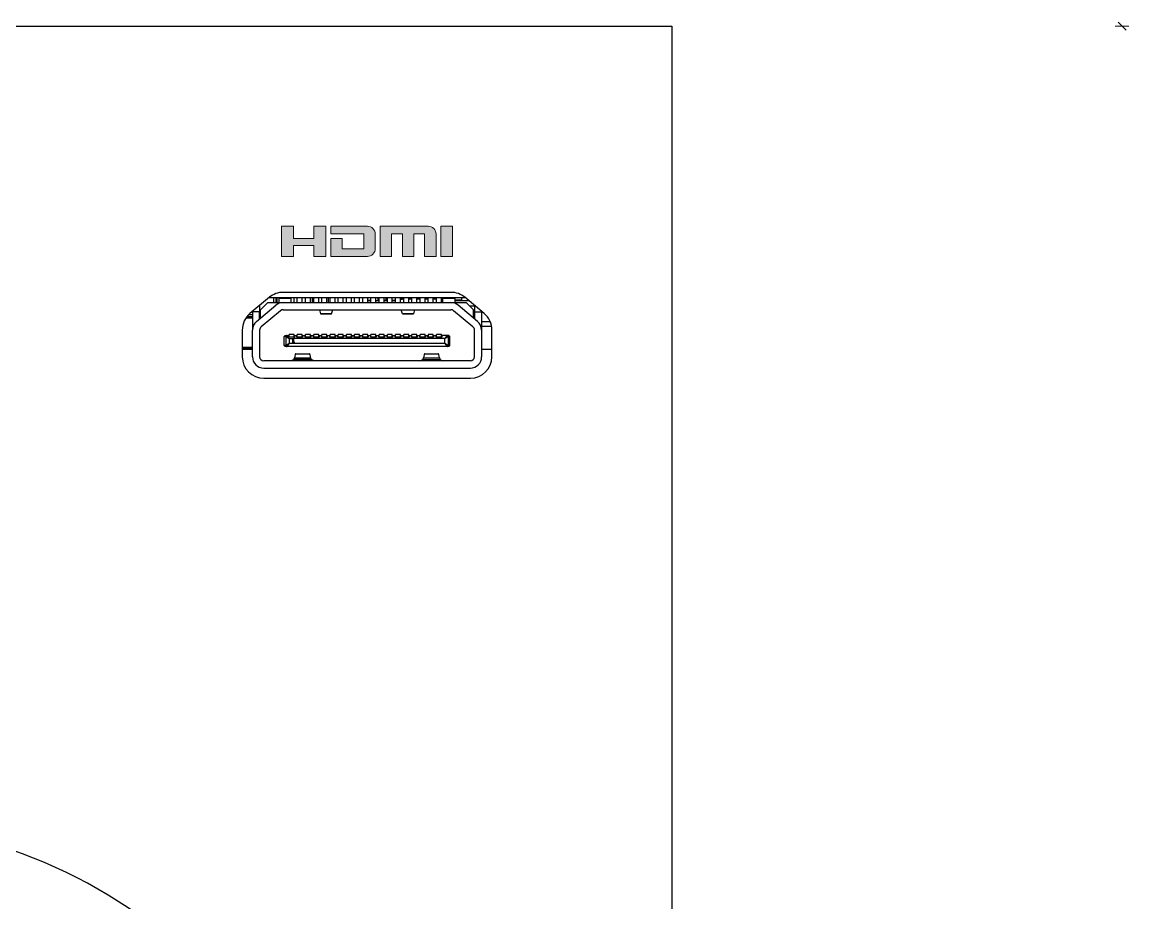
# Model space of a CAD drawing. Header units: inches. Extents: x 59 to 754, y 172 to 990.
# Drawn here: x 535.6 to 740, y 751.9 to 914.6 of the extents above; entities that cross this region are included whole.
import ezdxf

# ---------------------------------------------------------------- set-up
doc = ezdxf.new("R2010")
doc.units = ezdxf.units.IN
doc.header["$MEASUREMENT"] = 0
doc.layers.add('svg15406', color=7, linetype='Continuous')

# ---------------------------------------------------------------- blocks, each defined once
blk = doc.blocks.new('block 24')
at = {"layer": 'svg15406', "true_color": 0xffffff}
h = blk.add_hatch(color=7, dxfattribs=at)
h.dxf.hatch_style = 2
h.paths.add_polyline_path([(589.49, 876.88), (591.7, 876.88), (591.7, 871.31), (589.49, 871.31), (589.49, 873.3), (585.69, 873.3), (585.69, 871.31), (583.51, 871.31), (583.51, 876.88), (585.69, 876.88), (585.69, 874.6), (589.49, 874.6)])
h = blk.add_hatch(color=7, dxfattribs=at)
h.dxf.hatch_style = 2
edge = h.paths.add_edge_path()
edge.add_spline(control_points=[(600.82, 875.41), (600.82, 875.41), (600.82, 872.77), (600.82, 872.77), (600.82, 872.36), (600.68, 872.02), (600.39, 871.73), (600.1, 871.45), (599.76, 871.31), (599.36, 871.31), (599.36, 871.31), (592.62, 871.31), (592.62, 871.31), (592.62, 871.31), (592.61, 874.6), (592.61, 874.6), (592.61, 874.6), (594.72, 874.6), (594.72, 874.6), (594.72, 874.6), (594.73, 872.69), (594.73, 872.69), (594.73, 872.69), (598.71, 872.69), (598.71, 872.69), (598.71, 872.69), (598.71, 875.49), (598.71, 875.49), (598.71, 875.49), (592.61, 875.49), (592.61, 875.49), (592.61, 875.49), (592.62, 876.88), (592.62, 876.88), (592.62, 876.88), (599.36, 876.88), (599.36, 876.88), (599.76, 876.88), (600.1, 876.73), (600.39, 876.45), (600.68, 876.16), (600.82, 875.82), (600.82, 875.41), (600.82, 875.41), (600.82, 875.41), (600.82, 875.41)], knot_values=[0, 0, 0, 0, 1, 1, 1, 2, 2, 2, 3, 3, 3, 4, 4, 4, 5, 5, 5, 6, 6, 6, 7, 7, 7, 8, 8, 8, 9, 9, 9, 10, 10, 10, 11, 11, 11, 12, 12, 12, 13, 13, 13, 14, 14, 14, 15, 15, 15, 15], degree=3, periodic=1)
h = blk.add_hatch(color=7, dxfattribs=at)
h.dxf.hatch_style = 2
edge = h.paths.add_edge_path()
edge.add_spline(control_points=[(612.04, 875.41), (612.04, 875.41), (612.04, 871.31), (612.04, 871.31), (612.04, 871.31), (609.93, 871.31), (609.93, 871.31), (609.93, 871.31), (609.93, 875.49), (609.93, 875.49), (609.93, 875.49), (607.92, 875.49), (607.92, 875.49), (607.92, 875.49), (607.92, 871.31), (607.92, 871.31), (607.92, 871.31), (605.82, 871.31), (605.82, 871.31), (605.82, 871.31), (605.82, 875.49), (605.82, 875.49), (605.82, 875.49), (603.81, 875.49), (603.81, 875.49), (603.81, 875.49), (603.81, 871.31), (603.81, 871.31), (603.81, 871.31), (601.7, 871.31), (601.7, 871.31), (601.7, 871.31), (601.7, 876.88), (601.7, 876.88), (601.7, 876.88), (610.58, 876.88), (610.58, 876.88), (610.98, 876.88), (611.33, 876.73), (611.61, 876.45), (611.9, 876.16), (612.04, 875.82), (612.04, 875.41), (612.04, 875.41), (612.04, 875.41), (612.04, 875.41)], knot_values=[0, 0, 0, 0, 1, 1, 1, 2, 2, 2, 3, 3, 3, 4, 4, 4, 5, 5, 5, 6, 6, 6, 7, 7, 7, 8, 8, 8, 9, 9, 9, 10, 10, 10, 11, 11, 11, 12, 12, 12, 13, 13, 13, 14, 14, 14, 15, 15, 15, 15], degree=3, periodic=1)
h = blk.add_hatch(color=7, dxfattribs=at)
h.dxf.hatch_style = 2
h.paths.add_polyline_path([(615.11, 873.3), (615.11, 871.31), (612.93, 871.31), (612.93, 876.88), (615.11, 876.88), (615.11, 874.6), (615.1, 873.85)])
at = {"layer": 'svg15406', "lineweight": 0}
for points in [[(589.49, 876.88), (591.7, 876.88), (591.7, 871.31), (589.49, 871.31), (589.49, 873.3), (585.69, 873.3), (585.69, 871.31), (583.51, 871.31), (583.51, 876.88), (585.69, 876.88), (585.69, 874.6), (589.49, 874.6), (589.49, 876.88)], [(615.11, 873.3), (615.11, 871.31), (612.93, 871.31), (612.93, 876.88), (615.11, 876.88), (615.11, 874.6), (615.1, 873.85), (615.11, 873.3)]]:
    blk.add_lwpolyline(points, dxfattribs=at)
for points in [[(600.82, 875.41), (600.82, 875.41), (600.82, 872.77), (600.82, 872.77), (600.82, 872.36), (600.68, 872.02), (600.39, 871.73), (600.1, 871.45), (599.76, 871.31), (599.36, 871.31), (599.36, 871.31), (592.62, 871.31), (592.62, 871.31), (592.62, 871.31), (592.61, 874.6), (592.61, 874.6), (592.61, 874.6), (594.72, 874.6), (594.72, 874.6), (594.72, 874.6), (594.73, 872.69), (594.73, 872.69), (594.73, 872.69), (598.71, 872.69), (598.71, 872.69), (598.71, 872.69), (598.71, 875.49), (598.71, 875.49), (598.71, 875.49), (592.61, 875.49), (592.61, 875.49), (592.61, 875.49), (592.62, 876.88), (592.62, 876.88), (592.62, 876.88), (599.36, 876.88), (599.36, 876.88), (599.76, 876.88), (600.1, 876.73), (600.39, 876.45), (600.68, 876.16), (600.82, 875.82), (600.82, 875.41), (600.82, 875.41), (600.82, 875.41), (600.82, 875.41)], [(612.04, 875.41), (612.04, 875.41), (612.04, 871.31), (612.04, 871.31), (612.04, 871.31), (609.93, 871.31), (609.93, 871.31), (609.93, 871.31), (609.93, 875.49), (609.93, 875.49), (609.93, 875.49), (607.92, 875.49), (607.92, 875.49), (607.92, 875.49), (607.92, 871.31), (607.92, 871.31), (607.92, 871.31), (605.82, 871.31), (605.82, 871.31), (605.82, 871.31), (605.82, 875.49), (605.82, 875.49), (605.82, 875.49), (603.81, 875.49), (603.81, 875.49), (603.81, 875.49), (603.81, 871.31), (603.81, 871.31), (603.81, 871.31), (601.7, 871.31), (601.7, 871.31), (601.7, 871.31), (601.7, 876.88), (601.7, 876.88), (601.7, 876.88), (610.58, 876.88), (610.58, 876.88), (610.98, 876.88), (611.33, 876.73), (611.61, 876.45), (611.9, 876.16), (612.04, 875.82), (612.04, 875.41), (612.04, 875.41), (612.04, 875.41), (612.04, 875.41)]]:
    blk.add_open_spline(points, degree=3, knots=[0, 0, 0, 0, 1, 1, 1, 2, 2, 2, 3, 3, 3, 4, 4, 4, 5, 5, 5, 6, 6, 6, 7, 7, 7, 8, 8, 8, 9, 9, 9, 10, 10, 10, 11, 11, 11, 12, 12, 12, 13, 13, 13, 14, 14, 14, 15, 15, 15, 15], dxfattribs=at)
blk = doc.blocks.new('block 23')
at = {"layer": 'svg15406'}
blk.add_blockref('block 24', (0, 0), dxfattribs=at)

msp = doc.modelspace()

# ---------------------------------------------------------------- linework, layer by layer
at = {"layer": 'svg15406', "color": 7, "lineweight": 30, "true_color": 0xffffff}
for points in [[(353.26, 913.84), (655.62, 913.84)], [(655.62, 913.84), (655.62, 460.3)], [(581.26, 863.75), (577.67, 860.75)], [(580.97, 862.78), (579.64, 861.46)], [(580.97, 862.78), (583.79, 862.78)], [(581.23, 863.73), (617.38, 863.73)], [(582.11, 862.78), (582.11, 863.73)], [(582.49, 862.78), (582.49, 863.73)], [(582.7, 862.78), (582.7, 863.73)], [(583.05, 862.78), (583.05, 863.54)], [(585.31, 863.54), (583.05, 863.54)], [(583.79, 862.78), (614.8, 862.78)], [(614.81, 864.67), (583.8, 864.67)], [(584.91, 863.54), (584.91, 863.73)], [(585.31, 862.78), (585.31, 863.54)], [(585.83, 862.78), (585.83, 863.73)], [(586.42, 862.78), (586.42, 863.73)], [(587.34, 862.78), (587.34, 863.73)], [(587.93, 862.78), (587.93, 863.73)], [(588.86, 862.78), (588.86, 863.73)], [(589.21, 862.78), (589.21, 863.73)], [(589.21, 862.78), (589.21, 863.63)], [(589.21, 863.63), (589.21, 863.63)], [(589.44, 862.78), (589.44, 863.73)], [(590.37, 862.78), (590.37, 863.73)], [(590.41, 862.78), (590.41, 863.73)], [(590.95, 862.78), (590.95, 863.73)], [(591.88, 862.78), (591.88, 863.73)], [(592.17, 862.78), (592.17, 863.73)], [(592.17, 862.78), (592.17, 863.63)], [(592.17, 863.63), (592.17, 863.63)], [(592.47, 862.78), (592.47, 863.73)], [(593.39, 862.78), (593.39, 863.73)], [(593.98, 862.78), (593.98, 863.73)], [(594.9, 862.78), (594.9, 863.73)], [(595.49, 862.78), (595.49, 863.73)], [(596.42, 862.78), (596.42, 863.73)], [(597, 862.78), (597, 863.73)], [(597.93, 862.78), (597.93, 863.73)], [(598.51, 862.78), (598.51, 863.73)], [(599.44, 862.78), (599.44, 863.73)], [(600.03, 863.16), (599.44, 863.16)], [(600.03, 863.08), (599.44, 863.08)], [(600.03, 862.78), (600.03, 863.73)], [(600.95, 862.78), (600.95, 863.73)], [(600.95, 863.16), (601.31, 863.16)], [(601.54, 863.08), (600.95, 863.08)], [(601.31, 863.73), (601.31, 863.24)], [(601.31, 863.24), (601.54, 863.24)], [(601.31, 863.08), (601.31, 863.24)], [(601.54, 862.78), (601.54, 863.73)], [(602.46, 862.78), (602.46, 863.73)], [(602.46, 863.24), (602.82, 863.24)], [(603.05, 863.08), (602.46, 863.08)], [(602.82, 863.24), (602.82, 863.73)], [(602.82, 863.08), (602.82, 863.24)], [(602.82, 863.16), (603.05, 863.16)], [(603.05, 862.78), (603.05, 863.73)], [(603.97, 862.78), (603.97, 863.73)], [(604.56, 863.16), (603.97, 863.16)], [(604.56, 863.08), (603.97, 863.08)], [(604.56, 862.78), (604.56, 863.73)], [(605.49, 862.78), (605.49, 863.73)], [(605.81, 863.42), (605.61, 863.41), (605.49, 863.38), (605.81, 863.42)], [(606.07, 863.42), (605.81, 863.42)], [(606.07, 862.78), (606.07, 863.73)], [(607, 862.78), (607, 863.73)], [(607.58, 863.42), (607, 863.42)], [(607.58, 862.78), (607.58, 863.73)], [(608.51, 862.78), (608.51, 863.73)], [(609.1, 863.42), (608.51, 863.42)], [(609.1, 862.78), (609.1, 863.73)], [(610.02, 862.78), (610.02, 863.73)], [(610.61, 863.42), (610.02, 863.42)], [(610.61, 862.78), (610.61, 863.73)], [(611.53, 862.78), (611.53, 863.73)], [(612.05, 863.42), (611.53, 863.42)], [(612.12, 863.42), (612.05, 863.42)], [(612.12, 862.78), (612.12, 863.73)], [(613.05, 862.78), (613.05, 863.73)], [(613.28, 863.08), (613.05, 863.08)], [(613.28, 862.78), (613.28, 863.54)], [(615.55, 863.54), (613.28, 863.54)], [(614.8, 862.78), (617.63, 862.78)], [(615.3, 863.73), (615.3, 863.54)], [(615.55, 862.78), (615.55, 863.54)], [(616.81, 863.24), (615.55, 863.24)], [(618.15, 863.08), (615.55, 863.08)], [(616.81, 863.24), (616.81, 863.73)], [(616.81, 863.08), (616.81, 863.24)], [(620.94, 860.75), (617.36, 863.75)], [(617.63, 862.78), (618.95, 861.46)], [(578.07, 861.08), (578.13, 861.08)], [(578.13, 861.08), (578.13, 861.13)], [(579.46, 861.08), (578.13, 861.08)], [(578.13, 861.08), (578.13, 857.7)], [(578.88, 859.3), (582.46, 862.3)], [(579.46, 862.24), (579.46, 861.08)], [(579.46, 859.78), (579.46, 861.08)], [(579.46, 861.08), (579.64, 861.08)], [(579.64, 859.94), (579.64, 861.46)], [(583.31, 861.28), (579.73, 858.28)], [(583.79, 861.46), (614.8, 861.46)], [(590.51, 861.46), (590.73, 860.72)], [(592.75, 860.72), (590.73, 860.72)], [(590.74, 860.7), (592.74, 860.7)], [(592.75, 860.72), (592.97, 861.46)], [(605.85, 860.72), (605.63, 861.46)], [(607.87, 860.72), (605.85, 860.72)], [(605.86, 860.7), (607.86, 860.7)], [(608.09, 861.46), (607.87, 860.72)], [(618.87, 858.28), (615.29, 861.28)], [(619.72, 859.3), (616.14, 862.3)], [(619.14, 862.14), (618.27, 862.14)], [(618.95, 859.94), (618.95, 861.46)], [(619.14, 862.26), (619.14, 861.08)], [(619.14, 861.08), (620.46, 861.08)], [(619.14, 861.08), (619.14, 859.78)], [(620.46, 861.15), (620.46, 861.08)], [(620.46, 861.08), (620.46, 857.7)], [(576.95, 859.95), (578.13, 859.95)], [(578.13, 860.51), (577.42, 860.51)], [(579.64, 860.51), (579.46, 860.51)], [(579.46, 859.95), (579.64, 859.95)], [(576.25, 857.7), (576.25, 852.77)], [(578.13, 852.77), (578.13, 857.7)], [(579.46, 857.7), (579.46, 852.77)], [(583.99, 856.51), (584.18, 856.7)], [(584.18, 856.7), (584.52, 856.7)], [(584.52, 856.7), (584.45, 856.68)], [(584.45, 856.68), (584.49, 856.69), (584.52, 856.7), (584.45, 856.68)], [(584.52, 856.7), (584.85, 856.7)], [(584.85, 856.39), (584.85, 856.7)], [(584.91, 856.39), (584.91, 856.85)], [(585.83, 856.85), (584.91, 856.85)], [(585.83, 856.39), (585.83, 856.85)], [(585.89, 856.7), (585.89, 856.39)], [(585.89, 856.7), (586.36, 856.7)], [(586.36, 856.39), (586.36, 856.7)], [(586.42, 856.39), (586.42, 856.85)], [(587.34, 856.85), (586.42, 856.85)], [(587.34, 856.39), (587.34, 856.85)], [(587.4, 856.7), (587.4, 856.39)], [(587.4, 856.7), (587.87, 856.7)], [(587.87, 856.39), (587.87, 856.7)], [(587.93, 856.39), (587.93, 856.85)], [(588.86, 856.85), (587.93, 856.85)], [(588.86, 856.39), (588.86, 856.85)], [(588.91, 856.7), (588.91, 856.39)], [(588.91, 856.7), (589.39, 856.7)], [(589.39, 856.39), (589.39, 856.7)], [(589.44, 856.39), (589.44, 856.85)], [(590.37, 856.85), (589.44, 856.85)], [(590.37, 856.39), (590.37, 856.85)], [(590.43, 856.7), (590.43, 856.39)], [(590.43, 856.7), (590.9, 856.7)], [(590.9, 856.39), (590.9, 856.7)], [(591.88, 856.85), (590.95, 856.85)], [(590.95, 856.39), (590.95, 856.85)], [(591.88, 856.39), (591.88, 856.85)], [(591.94, 856.7), (591.94, 856.39)], [(591.94, 856.7), (592.41, 856.7)], [(592.41, 856.39), (592.41, 856.7)], [(593.39, 856.85), (592.47, 856.85)], [(592.47, 856.39), (592.47, 856.85)], [(593.39, 856.39), (593.39, 856.85)], [(593.45, 856.7), (593.45, 856.39)], [(593.45, 856.7), (593.92, 856.7)], [(593.92, 856.39), (593.92, 856.7)], [(593.98, 856.39), (593.98, 856.85)], [(594.9, 856.85), (593.98, 856.85)], [(594.9, 856.39), (594.9, 856.85)], [(594.96, 856.7), (594.96, 856.39)], [(594.96, 856.7), (595.43, 856.7)], [(595.43, 856.39), (595.43, 856.7)], [(596.42, 856.85), (595.49, 856.85)], [(595.49, 856.39), (595.49, 856.85)], [(596.42, 856.39), (596.42, 856.85)], [(596.47, 856.7), (596.47, 856.39)], [(596.47, 856.7), (596.94, 856.7)], [(596.94, 856.39), (596.94, 856.7)], [(597.93, 856.85), (597, 856.85)], [(597, 856.39), (597, 856.85)], [(597.93, 856.39), (597.93, 856.85)], [(597.98, 856.7), (597.98, 856.39)], [(597.98, 856.7), (598.46, 856.7)], [(598.46, 856.39), (598.46, 856.7)], [(599.44, 856.85), (598.51, 856.85)], [(598.51, 856.39), (598.51, 856.85)], [(599.44, 856.39), (599.44, 856.85)], [(599.5, 856.7), (599.5, 856.39)], [(599.5, 856.7), (599.97, 856.7)], [(599.97, 856.39), (599.97, 856.7)], [(600.95, 856.85), (600.03, 856.85)], [(600.03, 856.39), (600.03, 856.85)], [(600.95, 856.39), (600.95, 856.85)], [(601.01, 856.7), (601.01, 856.39)], [(601.01, 856.7), (601.48, 856.7)], [(601.48, 856.39), (601.48, 856.7)], [(602.46, 856.85), (601.54, 856.85)], [(601.54, 856.39), (601.54, 856.85)], [(602.46, 856.39), (602.46, 856.85)], [(602.52, 856.7), (602.52, 856.39)], [(602.52, 856.7), (602.99, 856.7)], [(602.99, 856.39), (602.99, 856.7)], [(603.05, 856.39), (603.05, 856.85)], [(603.97, 856.85), (603.05, 856.85)], [(603.97, 856.39), (603.97, 856.85)], [(604.03, 856.7), (604.03, 856.39)], [(604.03, 856.7), (604.5, 856.7)], [(604.5, 856.39), (604.5, 856.7)], [(604.56, 856.39), (604.56, 856.85)], [(605.49, 856.85), (604.56, 856.85)], [(605.49, 856.39), (605.49, 856.85)], [(605.54, 856.7), (605.54, 856.39)], [(605.54, 856.7), (606.02, 856.7)], [(606.02, 856.39), (606.02, 856.7)], [(607, 856.85), (606.07, 856.85)], [(606.07, 856.39), (606.07, 856.85)], [(607, 856.39), (607, 856.85)], [(607.06, 856.7), (607.06, 856.39)], [(607.06, 856.7), (607.53, 856.7)], [(607.53, 856.39), (607.53, 856.7)], [(607.58, 856.39), (607.58, 856.85)], [(608.51, 856.85), (607.58, 856.85)], [(608.51, 856.39), (608.51, 856.85)], [(608.57, 856.7), (608.57, 856.39)], [(608.57, 856.7), (609.04, 856.7)], [(609.04, 856.39), (609.04, 856.7)], [(609.1, 856.39), (609.1, 856.85)], [(610.02, 856.85), (609.1, 856.85)], [(610.02, 856.39), (610.02, 856.85)], [(610.08, 856.7), (610.08, 856.39)], [(610.08, 856.7), (610.55, 856.7)], [(610.55, 856.39), (610.55, 856.7)], [(610.61, 856.85), (610.61, 856.39)], [(611.53, 856.85), (610.61, 856.85)], [(611.53, 856.39), (611.53, 856.85)], [(611.59, 856.7), (611.59, 856.39)], [(611.59, 856.7), (612.06, 856.7)], [(612.06, 856.39), (612.06, 856.7)], [(613.05, 856.85), (612.12, 856.85)], [(612.12, 856.39), (612.12, 856.85)], [(613.05, 856.39), (613.05, 856.85)], [(613.1, 856.7), (613.1, 856.39)], [(614.07, 856.7), (613.1, 856.7)], [(613.69, 856.13), (613.77, 856.24), (613.83, 856.34), (613.9, 856.43), (613.95, 856.52), (614, 856.59), (614.04, 856.64), (614.06, 856.68), (614.07, 856.7), (613.69, 856.13)], [(614.14, 856.68), (614.07, 856.7)], [(614.14, 856.68), (614.11, 856.69), (614.07, 856.7), (614.14, 856.68)], [(614.42, 856.7), (614.07, 856.7)], [(614.6, 856.51), (614.42, 856.7)], [(619.14, 852.77), (619.14, 857.7)], [(622.31, 858.36), (620.46, 858.36)], [(620.46, 857.7), (620.46, 852.77)], [(622.36, 852.77), (622.36, 857.7)], [(583.99, 854.85), (583.99, 856.51)], [(584.33, 856.51), (583.99, 856.51)], [(584.33, 854.85), (583.99, 854.85)], [(584.18, 854.66), (583.99, 854.85)], [(584.52, 854.66), (584.18, 854.66)], [(584.34, 856.51), (584.33, 856.51)], [(584.33, 854.85), (584.34, 854.85)], [(584.9, 856.13), (584.79, 856.2), (584.69, 856.27), (584.6, 856.33), (584.51, 856.39), (584.44, 856.44), (584.39, 856.47), (584.35, 856.5), (584.34, 856.51), (584.9, 856.13)], [(584.34, 854.85), (584.34, 856.51)], [(584.45, 854.67), (584.52, 854.66)], [(584.9, 855.22), (584.83, 855.12), (584.76, 855.01), (584.7, 854.92), (584.64, 854.84), (584.6, 854.76), (584.56, 854.71), (584.53, 854.67), (584.52, 854.66), (584.9, 855.22)], [(614.07, 854.66), (584.52, 854.66)], [(585.89, 856.39), (584.85, 856.39)], [(584.9, 856.13), (584.9, 855.22)], [(584.9, 856.13), (585.62, 856.13)], [(585.62, 855.22), (584.9, 855.22)], [(585.62, 855.22), (585.62, 856.13)], [(585.62, 856.13), (585.73, 856.13)], [(585.73, 855.22), (585.62, 855.22)], [(613.69, 856.13), (585.73, 856.13)], [(585.73, 856.13), (585.73, 855.38)], [(585.73, 855.38), (585.84, 855.51)], [(585.84, 855.36), (585.73, 855.22)], [(613.69, 855.22), (585.73, 855.22)], [(585.84, 855.51), (585.84, 855.36)], [(587.4, 856.39), (586.36, 856.39)], [(588.91, 856.39), (587.87, 856.39)], [(590.43, 856.39), (589.39, 856.39)], [(591.94, 856.39), (590.9, 856.39)], [(593.45, 856.39), (592.41, 856.39)], [(594.96, 856.39), (593.92, 856.39)], [(596.47, 856.39), (595.43, 856.39)], [(597.98, 856.39), (596.94, 856.39)], [(599.5, 856.39), (598.46, 856.39)], [(601.01, 856.39), (599.97, 856.39)], [(602.52, 856.39), (601.48, 856.39)], [(604.03, 856.39), (602.99, 856.39)], [(605.54, 856.39), (604.5, 856.39)], [(607.06, 856.39), (606.02, 856.39)], [(608.57, 856.39), (607.53, 856.39)], [(610.08, 856.39), (609.04, 856.39)], [(611.59, 856.39), (610.55, 856.39)], [(613.1, 856.39), (612.06, 856.39)], [(613.69, 855.22), (613.69, 856.13)], [(614.07, 854.66), (614.06, 854.67), (614.04, 854.71), (614, 854.76), (613.95, 854.84), (613.9, 854.92), (613.83, 855.01), (613.77, 855.12), (613.69, 855.22), (614.07, 854.66)], [(614.07, 854.66), (614.14, 854.67)], [(614.14, 854.67), (614.11, 854.66), (614.07, 854.66), (614.14, 854.67)], [(614.42, 854.66), (614.07, 854.66)], [(614.26, 856.51), (614.26, 854.85)], [(614.26, 856.51), (614.26, 856.51)], [(614.6, 856.51), (614.26, 856.51)], [(614.6, 854.85), (614.26, 854.85)], [(614.26, 854.85), (614.26, 854.85)], [(614.42, 854.66), (614.6, 854.85)], [(614.6, 854.85), (614.6, 856.51)], [(576.25, 854.28), (578.13, 854.28)], [(578.13, 854.13), (576.25, 854.13)], [(585.91, 852.57), (588.88, 852.57)], [(586.16, 853.33), (588.63, 853.33)], [(609.72, 852.57), (612.69, 852.57)], [(609.97, 853.33), (612.44, 853.33)], [(622.36, 854.13), (620.46, 854.13)], [(618.38, 852.01), (580.21, 852.01)], [(580.21, 850.69), (618.38, 850.69)], [(585.82, 852.29), (585.22, 852.01)], [(588.96, 852.29), (585.82, 852.29)], [(589.57, 852.01), (588.96, 852.29)], [(609.03, 852.01), (609.63, 852.29)], [(609.63, 852.29), (612.77, 852.29)], [(612.77, 852.29), (613.38, 852.01)], [(580.22, 848.8), (618.4, 848.8)]]:
    msp.add_lwpolyline(points, dxfattribs=at)
at = {"layer": 'svg15406', "color": 7, "lineweight": 18, "true_color": 0xffffff}
for points in [[(740.02, 913.84), (737.52, 913.84)], [(739.52, 913.09), (738.02, 914.59)]]:
    msp.add_lwpolyline(points, dxfattribs=at)
at = {"layer": 'svg15406', "color": 250, "lineweight": 30, "true_color": 0x414141}
for points in [[(578.13, 860.14), (577.09, 860.14)], [(579.64, 860.14), (579.46, 860.14)], [(622.08, 859.19), (620.46, 859.19)], [(578.13, 854.47), (576.25, 854.47)]]:
    msp.add_lwpolyline(points, dxfattribs=at)
at = {"layer": 'svg15406', "color": 7, "lineweight": 30, "true_color": 0xffffff}
for points in [[(583.8, 864.67), (582.87, 864.67), (581.97, 864.34), (581.26, 863.75)], [(583.79, 862.78), (583.3, 862.78), (582.83, 862.61), (582.46, 862.3)], [(616.14, 862.3), (615.76, 862.61), (615.29, 862.78), (614.8, 862.78)], [(617.36, 863.75), (616.65, 864.34), (615.75, 864.67), (614.81, 864.67)], [(577.67, 860.75), (576.77, 859.99), (576.25, 858.88), (576.25, 857.7)], [(583.79, 861.46), (583.62, 861.46), (583.44, 861.4), (583.31, 861.28)], [(590.73, 860.72), (590.73, 860.71), (590.74, 860.7), (590.74, 860.7)], [(592.74, 860.7), (592.74, 860.7), (592.74, 860.71), (592.75, 860.72)], [(605.85, 860.72), (605.85, 860.71), (605.85, 860.7), (605.86, 860.7)], [(607.86, 860.7), (607.86, 860.7), (607.86, 860.71), (607.87, 860.72)], [(615.29, 861.28), (615.15, 861.4), (614.98, 861.46), (614.8, 861.46)], [(622.36, 857.7), (622.36, 858.88), (621.84, 859.99), (620.94, 860.75)], [(578.88, 859.3), (578.4, 858.9), (578.13, 858.32), (578.13, 857.7)], [(620.46, 857.7), (620.46, 858.32), (620.19, 858.9), (619.72, 859.3)], [(579.73, 858.28), (579.55, 858.14), (579.46, 857.93), (579.46, 857.7)], [(584.52, 856.7), (584.52, 856.7), (584.52, 856.7), (584.52, 856.7)], [(614.07, 856.7), (614.07, 856.7), (614.07, 856.7), (614.07, 856.7)], [(619.14, 857.7), (619.14, 857.93), (619.04, 858.14), (618.87, 858.28)], [(584.45, 854.67), (584.47, 854.66), (584.5, 854.66), (584.52, 854.66)], [(584.52, 854.66), (584.52, 854.66), (584.52, 854.66), (584.52, 854.66)], [(614.07, 854.66), (614.07, 854.66), (614.07, 854.66), (614.07, 854.66)], [(578.13, 852.77), (578.13, 851.62), (579.06, 850.69), (580.21, 850.69)], [(579.46, 852.77), (579.46, 852.35), (579.79, 852.01), (580.21, 852.01)], [(585.82, 852.29), (585.85, 852.31), (585.88, 852.4), (585.91, 852.57)], [(586.16, 853.33), (586.07, 853.33), (585.98, 853.06), (585.91, 852.57)], [(588.88, 852.57), (588.81, 853.06), (588.72, 853.33), (588.63, 853.33)], [(588.88, 852.57), (588.9, 852.4), (588.93, 852.31), (588.96, 852.29)], [(609.63, 852.29), (609.66, 852.31), (609.69, 852.4), (609.72, 852.57)], [(609.97, 853.33), (609.88, 853.33), (609.79, 853.06), (609.72, 852.57)], [(612.69, 852.57), (612.62, 853.06), (612.53, 853.33), (612.44, 853.33)], [(612.69, 852.57), (612.71, 852.4), (612.74, 852.31), (612.77, 852.29)], [(618.38, 852.01), (618.8, 852.01), (619.14, 852.35), (619.14, 852.77)], [(618.38, 850.69), (619.53, 850.69), (620.46, 851.62), (620.46, 852.77)]]:
    msp.add_open_spline(points, degree=3, dxfattribs=at)
at = {"layer": 'svg15406', "color": 250, "lineweight": 30, "true_color": 0x414141}
for points in [[(584.45, 856.68), (584.38, 856.66), (584.33, 856.59), (584.33, 856.51)], [(614.26, 856.51), (614.26, 856.59), (614.21, 856.66), (614.14, 856.68)], [(584.33, 854.85), (584.33, 854.77), (584.38, 854.7), (584.45, 854.67)], [(614.14, 854.67), (614.21, 854.7), (614.26, 854.77), (614.26, 854.85)]]:
    msp.add_open_spline(points, degree=3, dxfattribs=at)
at = {"layer": 'svg15406', "color": 7, "lineweight": 30, "true_color": 0xffffff}
for points, knots in [([(584.34, 856.51), (584.34, 856.53), (584.34, 856.55), (584.35, 856.58), (584.35, 856.59), (584.36, 856.6), (584.37, 856.61), (584.37, 856.62), (584.38, 856.63), (584.39, 856.64), (584.4, 856.65), (584.41, 856.66), (584.42, 856.67), (584.43, 856.67), (584.44, 856.68), (584.45, 856.68), (584.48, 856.69), (584.5, 856.69), (584.52, 856.7)], [0, 0, 0, 0, 1, 1, 1, 2, 2, 2, 3, 3, 3, 4, 4, 4, 5, 5, 5, 6, 6, 6, 6]), ([(584.52, 856.7), (584.53, 856.69), (584.53, 856.68), (584.55, 856.66), (584.56, 856.65), (584.57, 856.63), (584.58, 856.61), (584.59, 856.59), (584.61, 856.57), (584.63, 856.54), (584.66, 856.49), (584.7, 856.44), (584.73, 856.38), (584.79, 856.3), (584.84, 856.22), (584.9, 856.13)], [0, 0, 0, 0, 1, 1, 1, 2, 2, 2, 3, 3, 3, 4, 4, 4, 5, 5, 5, 5]), ([(614.07, 856.7), (614.1, 856.69), (614.12, 856.69), (614.14, 856.68), (614.15, 856.68), (614.16, 856.67), (614.17, 856.67), (614.19, 856.66), (614.2, 856.65), (614.2, 856.64), (614.21, 856.63), (614.22, 856.62), (614.23, 856.61), (614.24, 856.6), (614.24, 856.59), (614.25, 856.58), (614.25, 856.55), (614.26, 856.53), (614.26, 856.51)], [0, 0, 0, 0, 1, 1, 1, 2, 2, 2, 3, 3, 3, 4, 4, 4, 5, 5, 5, 6, 6, 6, 6]), ([(584.52, 854.66), (584.5, 854.66), (584.48, 854.66), (584.45, 854.67), (584.44, 854.68), (584.43, 854.68), (584.42, 854.69), (584.41, 854.7), (584.4, 854.7), (584.39, 854.71), (584.38, 854.72), (584.37, 854.73), (584.37, 854.74), (584.36, 854.75), (584.35, 854.77), (584.35, 854.78), (584.34, 854.8), (584.34, 854.82), (584.34, 854.85)], [0, 0, 0, 0, 1, 1, 1, 2, 2, 2, 3, 3, 3, 4, 4, 4, 5, 5, 5, 6, 6, 6, 6]), ([(584.9, 855.22), (584.83, 855.17), (584.75, 855.12), (584.69, 855.08), (584.68, 855.08), (584.67, 855.07), (584.67, 855.07)], [0, 0, 0, 0, 1, 1, 1, 2, 2, 2, 2]), ([(614.26, 856.51), (614.25, 856.5), (614.24, 856.5), (614.22, 856.48), (614.21, 856.48), (614.19, 856.46), (614.17, 856.45), (614.15, 856.44), (614.13, 856.42), (614.1, 856.4), (614.06, 856.37), (614, 856.34), (613.95, 856.3), (613.87, 856.24), (613.78, 856.19), (613.69, 856.13)], [0, 0, 0, 0, 1, 1, 1, 2, 2, 2, 3, 3, 3, 4, 4, 4, 5, 5, 5, 5]), ([(614.26, 854.85), (614.25, 854.85), (614.24, 854.86), (614.22, 854.87), (614.21, 854.88), (614.19, 854.89), (614.17, 854.9), (614.15, 854.92), (614.13, 854.93), (614.1, 854.95), (614.06, 854.98), (614, 855.02), (613.95, 855.06), (613.87, 855.11), (613.78, 855.17), (613.69, 855.22)], [0, 0, 0, 0, 1, 1, 1, 2, 2, 2, 3, 3, 3, 4, 4, 4, 5, 5, 5, 5]), ([(614.26, 854.85), (614.26, 854.82), (614.25, 854.8), (614.25, 854.78), (614.24, 854.77), (614.24, 854.75), (614.23, 854.74), (614.22, 854.73), (614.21, 854.72), (614.2, 854.71), (614.2, 854.7), (614.19, 854.7), (614.17, 854.69), (614.16, 854.68), (614.15, 854.68), (614.14, 854.67), (614.12, 854.66), (614.1, 854.66), (614.07, 854.66)], [0, 0, 0, 0, 1, 1, 1, 2, 2, 2, 3, 3, 3, 4, 4, 4, 5, 5, 5, 6, 6, 6, 6]), ([(576.25, 852.77), (576.25, 850.57), (578.03, 848.8), (580.22, 848.8), (580.22, 848.8), (580.22, 848.8), (580.22, 848.8)], [0, 0, 0, 0, 1, 1, 1, 2, 2, 2, 2]), ([(618.4, 848.8), (620.59, 848.8), (622.36, 850.57), (622.36, 852.77), (622.36, 852.77), (622.36, 852.77), (622.36, 852.77)], [0, 0, 0, 0, 1, 1, 1, 2, 2, 2, 2]), ([(595.15, 675.73), (595.15, 725.83), (554.54, 766.44), (504.44, 766.44), (454.35, 766.44), (413.73, 725.83), (413.73, 675.73)], [0, 0, 0, 0, 1, 1, 1, 2, 2, 2, 2])]:
    msp.add_open_spline(points, degree=3, knots=knots, dxfattribs=at)
at = {"layer": 'svg15406', "color": 250, "lineweight": 30, "true_color": 0x414141}
msp.add_open_spline([(584.67, 855.07), (584.63, 855.04), (584.59, 855.01), (584.55, 854.99), (584.51, 854.96), (584.48, 854.94), (584.45, 854.92), (584.42, 854.9), (584.4, 854.89), (584.38, 854.88), (584.37, 854.87), (584.36, 854.86), (584.35, 854.86), (584.34, 854.85), (584.34, 854.85), (584.34, 854.85)], degree=3, knots=[0, 0, 0, 0, 1, 1, 1, 2, 2, 2, 3, 3, 3, 4, 4, 4, 5, 5, 5, 5], dxfattribs=at)

# ---------------------------------------------------------------- block references
at = {"layer": 'svg15406'}
msp.add_blockref('block 23', (0, 0), dxfattribs=at)

doc.saveas('drawing.dxf')
